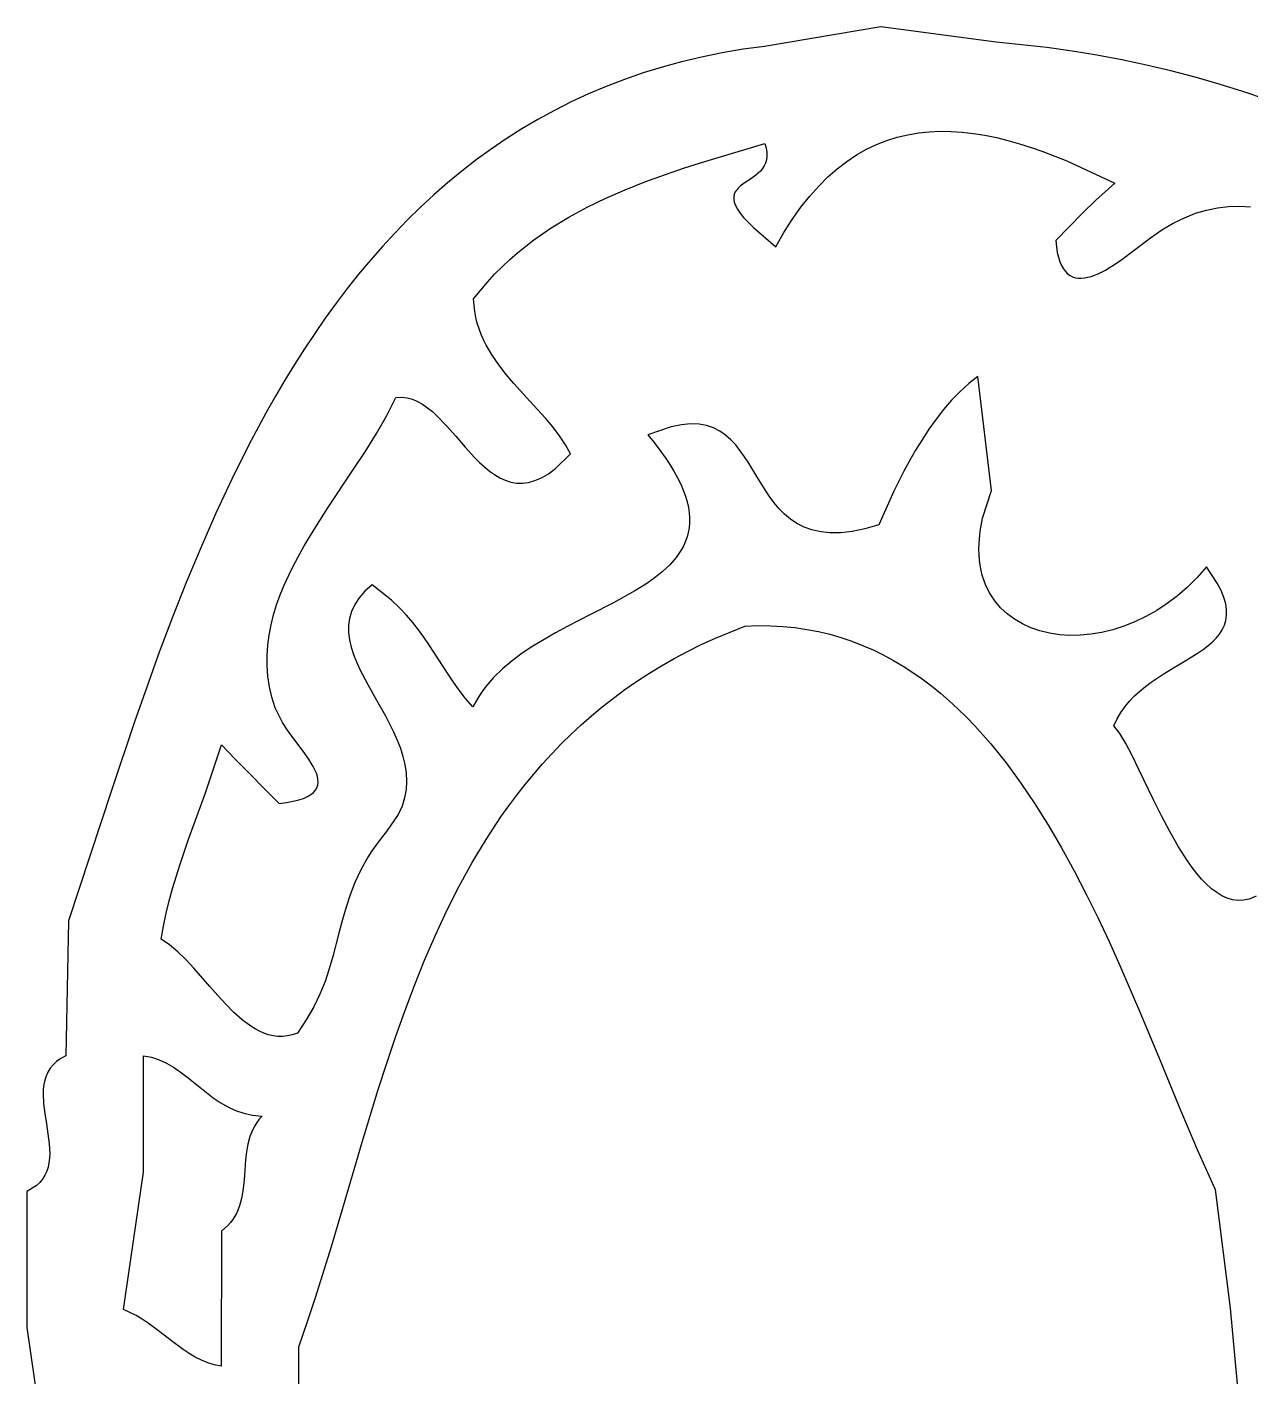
# Model space of a CAD drawing. Extents: x -38.8 to 24, y -17.1 to 3.4.
# Drawn here: x -36.466 to -35.836, y -3.074 to -2.379 of the extents above; entities that cross this region are included whole.
import ezdxf

# ---------------------------------------------------------------- set-up
doc = ezdxf.new("R2010")
doc.units = 0

msp = doc.modelspace()

# ---------------------------------------------------------------- linework, layer by layer
at = {"color": 7, "linetype": 'CONTINUOUS'}
for p, q in [((-36.026435, -2.378553), (-36.086435, -2.388553)), ((-35.96708, -2.386426), (-36.026435, -2.378553)), ((-36.097487, -2.390062), (-36.108284, -2.39189)), ((-36.086435, -2.388553), (-36.097487, -2.390062)), ((-35.940924, -2.389183), (-35.96708, -2.386426)), ((-35.92797, -2.391006), (-35.940924, -2.389183)), ((-36.129133, -2.396474), (-36.139191, -2.399216)), ((-36.118831, -2.394029), (-36.129133, -2.396474)), ((-36.108284, -2.39189), (-36.118831, -2.394029)), ((-35.915103, -2.393123), (-35.92797, -2.391006)), ((-35.902325, -2.39553), (-35.915103, -2.393123)), ((-35.88964, -2.398225), (-35.902325, -2.39553)), ((-36.149012, -2.40225), (-36.158598, -2.405567)), ((-36.139191, -2.399216), (-36.149012, -2.40225)), ((-35.877051, -2.401204), (-35.88964, -2.398225)), ((-35.864561, -2.404464), (-35.877051, -2.401204)), ((-35.852173, -2.408004), (-35.864561, -2.404464)), ((-36.167954, -2.409162), (-36.177083, -2.413026)), ((-36.158598, -2.405567), (-36.167954, -2.409162)), ((-35.83989, -2.411819), (-35.852173, -2.408004)), ((-36.185989, -2.417154), (-36.194677, -2.421539)), ((-36.177083, -2.413026), (-36.185989, -2.417154)), ((-35.827715, -2.415908), (-35.83989, -2.411819)), ((-36.194677, -2.421539), (-36.20315, -2.426173)), ((-36.211412, -2.431049), (-36.219467, -2.436161)), ((-36.20315, -2.426173), (-36.211412, -2.431049)), ((-36.001569, -2.432518), (-35.995944, -2.432261)), ((-35.995944, -2.432261), (-35.990258, -2.432326)), ((-35.990258, -2.432326), (-35.984513, -2.432698)), ((-36.219467, -2.436161), (-36.22732, -2.441502)), ((-36.117244, -2.447829), (-36.086276, -2.438499)), ((-36.086276, -2.438499), (-36.085577, -2.440947)), ((-36.033852, -2.441583), (-36.028663, -2.439106)), ((-36.028663, -2.439106), (-36.023392, -2.437034)), ((-36.023392, -2.437034), (-36.018044, -2.435353)), ((-36.018044, -2.435353), (-36.012623, -2.434049)), ((-36.012623, -2.434049), (-36.00713, -2.433109)), ((-36.00713, -2.433109), (-36.001569, -2.432518)), ((-35.984513, -2.432698), (-35.978713, -2.433364)), ((-35.978713, -2.433364), (-35.972861, -2.434308)), ((-35.972861, -2.434308), (-35.96696, -2.435517)), ((-35.96696, -2.435517), (-35.961014, -2.436977)), ((-35.961014, -2.436977), (-35.955025, -2.438673)), ((-35.955025, -2.438673), (-35.948998, -2.440593)), ((-36.22732, -2.441502), (-36.234973, -2.447064)), ((-36.085577, -2.440947), (-36.085219, -2.443171)), ((-36.085169, -2.445188), (-36.0854, -2.447014)), ((-36.085219, -2.443171), (-36.085169, -2.445188)), ((-36.043978, -2.44781), (-36.038959, -2.44448)), ((-36.038959, -2.44448), (-36.033852, -2.441583)), ((-35.948998, -2.440593), (-35.942934, -2.442722)), ((-35.942934, -2.442722), (-35.936837, -2.445045)), ((-35.936837, -2.445045), (-35.93071, -2.447549)), ((-36.24243, -2.452841), (-36.249697, -2.458826)), ((-36.234973, -2.447064), (-36.24243, -2.452841)), ((-36.137899, -2.454642), (-36.127597, -2.451144)), ((-36.127597, -2.451144), (-36.117244, -2.447829)), ((-36.088497, -2.452772), (-36.090922, -2.454964)), ((-36.087457, -2.45153), (-36.088497, -2.452772)), ((-36.086574, -2.450168), (-36.087457, -2.45153)), ((-36.085878, -2.448669), (-36.086574, -2.450168)), ((-36.0854, -2.447014), (-36.085878, -2.448669)), ((-36.053744, -2.455827), (-36.048907, -2.451588)), ((-36.048907, -2.451588), (-36.043978, -2.44781)), ((-35.93071, -2.447549), (-35.905971, -2.459093)), ((-36.249697, -2.458826), (-36.256776, -2.465012)), ((-36.158187, -2.46237), (-36.148109, -2.458368)), ((-36.148109, -2.458368), (-36.137899, -2.454642)), ((-36.0963, -2.458671), (-36.098763, -2.460464)), ((-36.093605, -2.456884), (-36.0963, -2.458671)), ((-36.090922, -2.454964), (-36.093605, -2.456884)), ((-36.058484, -2.460541), (-36.053744, -2.455827)), ((-35.905971, -2.459093), (-35.915684, -2.467758)), ((-36.256776, -2.465012), (-36.263672, -2.471391)), ((-36.177786, -2.471395), (-36.168093, -2.466697)), ((-36.168093, -2.466697), (-36.158187, -2.46237)), ((-36.102288, -2.465888), (-36.102297, -2.467273)), ((-36.102006, -2.464626), (-36.102288, -2.465888)), ((-36.101482, -2.46347), (-36.102006, -2.464626)), ((-36.100746, -2.462403), (-36.101482, -2.46347)), ((-36.09983, -2.461407), (-36.100746, -2.462403)), ((-36.098763, -2.460464), (-36.09983, -2.461407)), ((-36.067662, -2.471452), (-36.063124, -2.465745)), ((-36.063124, -2.465745), (-36.058484, -2.460541)), ((-36.263672, -2.471391), (-36.270389, -2.477958)), ((-36.187226, -2.476511), (-36.177786, -2.471395)), ((-36.102297, -2.467273), (-36.102002, -2.468799)), ((-36.102002, -2.468799), (-36.101373, -2.470483)), ((-36.101373, -2.470483), (-36.100379, -2.472343)), ((-36.100379, -2.472343), (-36.098989, -2.474395)), ((-36.072094, -2.477677), (-36.067662, -2.471452)), ((-35.915684, -2.467758), (-35.92254, -2.474451)), ((-35.864346, -2.474548), (-35.858632, -2.472861)), ((-35.858632, -2.472861), (-35.852946, -2.471709)), ((-35.852946, -2.471709), (-35.847286, -2.471066)), ((-35.847286, -2.471066), (-35.841654, -2.470904)), ((-35.841654, -2.470904), (-35.836051, -2.471193)), ((-36.270389, -2.477958), (-36.27693, -2.484705)), ((-36.196373, -2.482093), (-36.187226, -2.476511)), ((-36.098989, -2.474395), (-36.097174, -2.476658)), ((-36.097174, -2.476658), (-36.094901, -2.479148)), ((-36.094901, -2.479148), (-36.09214, -2.481884)), ((-36.076416, -2.484434), (-36.072094, -2.477677)), ((-35.92254, -2.474451), (-35.936388, -2.488549)), ((-35.88164, -2.483106), (-35.87585, -2.479643)), ((-35.87585, -2.479643), (-35.870085, -2.476799)), ((-35.870085, -2.476799), (-35.864346, -2.474548)), ((-36.27693, -2.484705), (-36.283299, -2.491626)), ((-36.205188, -2.488188), (-36.200825, -2.485074)), ((-36.200825, -2.485074), (-36.196373, -2.482093)), ((-36.09214, -2.481884), (-36.080627, -2.491736)), ((-36.080627, -2.491736), (-36.076416, -2.484434)), ((-35.902966, -2.498833), (-35.887455, -2.487216)), ((-35.887455, -2.487216), (-35.88164, -2.483106)), ((-36.283299, -2.491626), (-36.289501, -2.498712)), ((-36.217696, -2.498398), (-36.213628, -2.494844)), ((-36.213628, -2.494844), (-36.209457, -2.491443)), ((-36.209457, -2.491443), (-36.205188, -2.488188)), ((-35.936388, -2.488549), (-35.936037, -2.491769)), ((-35.936037, -2.491769), (-35.935555, -2.494657)), ((-35.935555, -2.494657), (-35.934949, -2.497226)), ((-36.289501, -2.498712), (-36.295539, -2.505958)), ((-36.221655, -2.502109), (-36.217696, -2.498398)), ((-35.934949, -2.497226), (-35.934223, -2.499488)), ((-35.934223, -2.499488), (-35.933382, -2.501454)), ((-35.933382, -2.501454), (-35.932433, -2.503137)), ((-35.910776, -2.503759), (-35.906903, -2.50145)), ((-35.906903, -2.50145), (-35.902966, -2.498833)), ((-36.295539, -2.505958), (-36.301417, -2.513357)), ((-36.229228, -2.510028), (-36.225501, -2.505983)), ((-36.225501, -2.505983), (-36.221655, -2.502109)), ((-35.932433, -2.503137), (-35.93138, -2.504549)), ((-35.93138, -2.504549), (-35.930229, -2.505703)), ((-35.930229, -2.505703), (-35.928986, -2.506609)), ((-35.928986, -2.506609), (-35.927656, -2.507281)), ((-35.927656, -2.507281), (-35.926245, -2.50773)), ((-35.926245, -2.50773), (-35.924758, -2.507969)), ((-35.924758, -2.507969), (-35.9232, -2.50801)), ((-35.9232, -2.50801), (-35.921576, -2.507864)), ((-35.921576, -2.507864), (-35.918157, -2.507063)), ((-35.918157, -2.507063), (-35.914542, -2.505662)), ((-35.914542, -2.505662), (-35.910776, -2.503759)), ((-36.301417, -2.513357), (-36.307139, -2.5209)), ((-36.236306, -2.51865), (-36.232831, -2.514248)), ((-36.232831, -2.514248), (-36.229228, -2.510028)), ((-36.307139, -2.5209), (-36.312709, -2.528583)), ((-36.235725, -2.525091), (-36.236306, -2.51865)), ((-36.312709, -2.528583), (-36.318131, -2.536397)), ((-36.235148, -2.528177), (-36.235725, -2.525091)), ((-36.234396, -2.531178), (-36.235148, -2.528177)), ((-36.318131, -2.536397), (-36.323409, -2.544336)), ((-36.233478, -2.5341), (-36.234396, -2.531178)), ((-36.232407, -2.536946), (-36.233478, -2.5341)), ((-36.231192, -2.539721), (-36.232407, -2.536946)), ((-36.229845, -2.54243), (-36.231192, -2.539721)), ((-36.226799, -2.547662), (-36.229845, -2.54243)), ((-36.323409, -2.544336), (-36.328547, -2.552392)), ((-36.223355, -2.552679), (-36.226799, -2.547662)), ((-36.328547, -2.552392), (-36.333548, -2.56056)), ((-36.219602, -2.557513), (-36.223355, -2.552679)), ((-36.215626, -2.5622), (-36.219602, -2.557513)), ((-36.333548, -2.56056), (-36.338417, -2.568831)), ((-36.207356, -2.571268), (-36.215626, -2.5622)), ((-35.981159, -2.562202), (-35.985681, -2.566293)), ((-35.976435, -2.558553), (-35.981159, -2.562202)), ((-35.969453, -2.617348), (-35.976435, -2.558553)), ((-36.338417, -2.568831), (-36.343158, -2.5772)), ((-36.280987, -2.578645), (-36.276337, -2.569355)), ((-36.276337, -2.569355), (-36.273431, -2.569234)), ((-36.273431, -2.569234), (-36.270613, -2.569569)), ((-36.270613, -2.569569), (-36.267873, -2.570321)), ((-36.267873, -2.570321), (-36.265205, -2.571452)), ((-36.265205, -2.571452), (-36.262599, -2.572922)), ((-36.199247, -2.580156), (-36.207356, -2.571268)), ((-35.990001, -2.570763), (-35.994119, -2.575549)), ((-35.985681, -2.566293), (-35.990001, -2.570763)), ((-36.343158, -2.5772), (-36.352269, -2.5942)), ((-36.262599, -2.572922), (-36.260048, -2.574692)), ((-36.260048, -2.574692), (-36.257543, -2.576724)), ((-36.257543, -2.576724), (-36.255077, -2.578978)), ((-35.994119, -2.575549), (-35.998034, -2.58059)), ((-36.286343, -2.588006), (-36.280987, -2.578645)), ((-36.255077, -2.578978), (-36.250227, -2.583997)), ((-36.250227, -2.583997), (-36.245434, -2.589439)), ((-36.19547, -2.584618), (-36.199247, -2.580156)), ((-36.191996, -2.589139), (-36.19547, -2.584618)), ((-36.134482, -2.584474), (-36.146538, -2.588639)), ((-36.129245, -2.583436), (-36.134482, -2.584474)), ((-36.124483, -2.58303), (-36.129245, -2.583436)), ((-36.120158, -2.583209), (-36.124483, -2.58303)), ((-36.116232, -2.583926), (-36.120158, -2.583209)), ((-36.112665, -2.585132), (-36.116232, -2.583926)), ((-36.10942, -2.58678), (-36.112665, -2.585132)), ((-35.998034, -2.58059), (-36.001746, -2.585824)), ((-36.292232, -2.597442), (-36.286343, -2.588006)), ((-36.245434, -2.589439), (-36.240632, -2.59499)), ((-36.188912, -2.593751), (-36.191996, -2.589139)), ((-36.146538, -2.588639), (-36.143265, -2.592656)), ((-36.106457, -2.588822), (-36.10942, -2.58678)), ((-36.103738, -2.591211), (-36.106457, -2.588822)), ((-36.101225, -2.593899), (-36.103738, -2.591211)), ((-36.005254, -2.591187), (-36.008557, -2.596618)), ((-36.001746, -2.585824), (-36.005254, -2.591187)), ((-36.352269, -2.5942), (-36.360914, -2.611505)), ((-36.298481, -2.606958), (-36.292232, -2.597442)), ((-36.240632, -2.59499), (-36.235757, -2.600341)), ((-36.194109, -2.605972), (-36.186306, -2.59849)), ((-36.186306, -2.59849), (-36.188912, -2.593751)), ((-36.143265, -2.592656), (-36.140288, -2.596539)), ((-36.140288, -2.596539), (-36.1376, -2.600292)), ((-36.098879, -2.596838), (-36.101225, -2.593899)), ((-36.096661, -2.599981), (-36.098879, -2.596838)), ((-36.008557, -2.596618), (-36.011657, -2.602054)), ((-36.235757, -2.600341), (-36.233271, -2.602843)), ((-36.233271, -2.602843), (-36.230742, -2.605178)), ((-36.230742, -2.605178), (-36.228163, -2.607307)), ((-36.197784, -2.608683), (-36.194109, -2.605972)), ((-36.1376, -2.600292), (-36.135194, -2.603919)), ((-36.135194, -2.603919), (-36.133062, -2.607424)), ((-36.094533, -2.60328), (-36.096661, -2.599981)), ((-36.090391, -2.610156), (-36.094533, -2.60328)), ((-36.011657, -2.602054), (-36.01455, -2.607433)), ((-36.360914, -2.611505), (-36.369124, -2.62906)), ((-36.311367, -2.626253), (-36.298481, -2.606958)), ((-36.228163, -2.607307), (-36.225524, -2.609191)), ((-36.225524, -2.609191), (-36.222819, -2.61079)), ((-36.222819, -2.61079), (-36.220038, -2.612067)), ((-36.220038, -2.612067), (-36.217174, -2.612981)), ((-36.217174, -2.612981), (-36.214218, -2.613495)), ((-36.211163, -2.613568), (-36.208, -2.613163)), ((-36.208, -2.613163), (-36.204721, -2.612239)), ((-36.204721, -2.612239), (-36.201319, -2.610759)), ((-36.201319, -2.610759), (-36.197784, -2.608683)), ((-36.133062, -2.607424), (-36.131198, -2.61081)), ((-36.131198, -2.61081), (-36.129594, -2.61408)), ((-36.086145, -2.617084), (-36.090391, -2.610156)), ((-36.01455, -2.607433), (-36.019721, -2.61777)), ((-36.214218, -2.613495), (-36.211163, -2.613568)), ((-36.129594, -2.61408), (-36.128243, -2.617239)), ((-36.128243, -2.617239), (-36.127139, -2.62029)), ((-36.083886, -2.620448), (-36.086145, -2.617084)), ((-36.019721, -2.61777), (-36.027582, -2.635017)), ((-35.974017, -2.631652), (-35.969453, -2.617348)), ((-36.317658, -2.636042), (-36.311367, -2.626253)), ((-36.127139, -2.62029), (-36.126273, -2.623237)), ((-36.126273, -2.623237), (-36.125639, -2.626083)), ((-36.125639, -2.626083), (-36.12523, -2.628832)), ((-36.081486, -2.623682), (-36.083886, -2.620448)), ((-36.078906, -2.626739), (-36.081486, -2.623682)), ((-36.076106, -2.629571), (-36.078906, -2.626739)), ((-36.369124, -2.62906), (-36.37693, -2.646808)), ((-36.12523, -2.628832), (-36.125039, -2.631488)), ((-36.125039, -2.631488), (-36.125058, -2.634054)), ((-36.073049, -2.63213), (-36.076106, -2.629571)), ((-36.069696, -2.634368), (-36.073049, -2.63213)), ((-35.975273, -2.638264), (-35.974017, -2.631652)), ((-36.323618, -2.645933), (-36.317658, -2.636042)), ((-36.125698, -2.638932), (-36.126306, -2.641251)), ((-36.12528, -2.636534), (-36.125698, -2.638932)), ((-36.125058, -2.634054), (-36.12528, -2.636534)), ((-36.066008, -2.636238), (-36.069696, -2.634368)), ((-36.061947, -2.637692), (-36.066008, -2.636238)), ((-36.057474, -2.638683), (-36.061947, -2.637692)), ((-36.052551, -2.639163), (-36.057474, -2.638683)), ((-36.047139, -2.639084), (-36.052551, -2.639163)), ((-36.041199, -2.638398), (-36.047139, -2.639084)), ((-36.034693, -2.637059), (-36.041199, -2.638398)), ((-36.027582, -2.635017), (-36.034693, -2.637059)), ((-35.975886, -2.64451), (-35.975273, -2.638264)), ((-36.37693, -2.646808), (-36.384363, -2.664695)), ((-36.329074, -2.655929), (-36.323618, -2.645933)), ((-36.129191, -2.647773), (-36.130483, -2.649814)), ((-36.128059, -2.645668), (-36.129191, -2.647773)), ((-36.127095, -2.643495), (-36.128059, -2.645668)), ((-36.126306, -2.641251), (-36.127095, -2.643495)), ((-35.975962, -2.647495), (-35.975886, -2.64451)), ((-35.975888, -2.650388), (-35.975962, -2.647495)), ((-36.131928, -2.651794), (-36.135251, -2.655589)), ((-36.130483, -2.649814), (-36.131928, -2.651794)), ((-35.97567, -2.653188), (-35.975888, -2.650388)), ((-35.97531, -2.655894), (-35.97567, -2.653188)), ((-36.333852, -2.666038), (-36.331558, -2.660969)), ((-36.331558, -2.660969), (-36.329074, -2.655929)), ((-36.139102, -2.659185), (-36.143424, -2.662613)), ((-36.135251, -2.655589), (-36.139102, -2.659185)), ((-35.974813, -2.658506), (-35.97531, -2.655894)), ((-35.974182, -2.661024), (-35.974813, -2.658506)), ((-35.973422, -2.663447), (-35.974182, -2.661024)), ((-35.858726, -2.656692), (-35.863449, -2.662118)), ((-35.85312, -2.665108), (-35.858726, -2.656692)), ((-36.384363, -2.664695), (-36.391456, -2.682666)), ((-36.335934, -2.671135), (-36.333852, -2.666038)), ((-36.288601, -2.665897), (-36.292307, -2.669262)), ((-36.278695, -2.673891), (-36.288601, -2.665897)), ((-36.148159, -2.665901), (-36.153252, -2.66908)), ((-36.143424, -2.662613), (-36.148159, -2.665901)), ((-35.972537, -2.665774), (-35.973422, -2.663447)), ((-35.970404, -2.670142), (-35.972537, -2.665774)), ((-35.868402, -2.667079), (-35.873553, -2.671578)), ((-35.863449, -2.662118), (-35.868402, -2.667079)), ((-35.851161, -2.668891), (-35.85312, -2.665108)), ((-36.337781, -2.676262), (-36.335934, -2.671135)), ((-36.295274, -2.672681), (-36.29755, -2.676152)), ((-36.292307, -2.669262), (-36.295274, -2.672681)), ((-36.274564, -2.677771), (-36.278695, -2.673891)), ((-36.164279, -2.675223), (-36.176049, -2.681276)), ((-36.158644, -2.672177), (-36.164279, -2.675223)), ((-36.153252, -2.66908), (-36.158644, -2.672177)), ((-35.967816, -2.674123), (-35.970404, -2.670142)), ((-35.964804, -2.677714), (-35.967816, -2.674123)), ((-35.878873, -2.67562), (-35.88433, -2.679207)), ((-35.873553, -2.671578), (-35.878873, -2.67562)), ((-35.849728, -2.672416), (-35.851161, -2.668891)), ((-35.84879, -2.6757), (-35.849728, -2.672416)), ((-35.848321, -2.678761), (-35.84879, -2.6757)), ((-36.391456, -2.682666), (-36.398238, -2.700664)), ((-36.340687, -2.686609), (-36.339372, -2.68142)), ((-36.339372, -2.68142), (-36.337781, -2.676262)), ((-36.299183, -2.679673), (-36.300222, -2.683244)), ((-36.29755, -2.676152), (-36.299183, -2.679673)), ((-36.270888, -2.681596), (-36.274564, -2.677771)), ((-36.267597, -2.685379), (-36.270888, -2.681596)), ((-36.176049, -2.681276), (-36.188106, -2.687473)), ((-35.961398, -2.680912), (-35.964804, -2.677714)), ((-35.957631, -2.683712), (-35.961398, -2.680912)), ((-35.889893, -2.682343), (-35.895529, -2.685032)), ((-35.88433, -2.679207), (-35.889893, -2.682343)), ((-35.84867, -2.684284), (-35.84829, -2.681616)), ((-35.84829, -2.681616), (-35.848321, -2.678761)), ((-36.341702, -2.69183), (-36.340687, -2.686609)), ((-36.300222, -2.683244), (-36.300716, -2.686862)), ((-36.300716, -2.686862), (-36.300713, -2.690527)), ((-36.26462, -2.689138), (-36.267597, -2.685379)), ((-36.261888, -2.692887), (-36.26462, -2.689138)), ((-36.188106, -2.687473), (-36.194099, -2.690698)), ((-36.111706, -2.693405), (-36.09651, -2.687182)), ((-36.09651, -2.687182), (-36.089867, -2.686961)), ((-36.089867, -2.686961), (-36.083359, -2.687028)), ((-36.083359, -2.687028), (-36.076982, -2.687376)), ((-36.076982, -2.687376), (-36.070736, -2.687998)), ((-36.070736, -2.687998), (-36.064617, -2.688888)), ((-36.064617, -2.688888), (-36.058624, -2.690039)), ((-35.953532, -2.686112), (-35.957631, -2.683712)), ((-35.949134, -2.688107), (-35.953532, -2.686112)), ((-35.944468, -2.689694), (-35.949134, -2.688107)), ((-35.906902, -2.689082), (-35.912575, -2.69045)), ((-35.90121, -2.687277), (-35.906902, -2.689082)), ((-35.895529, -2.685032), (-35.90121, -2.687277)), ((-35.851984, -2.691343), (-35.850545, -2.68913)), ((-35.850545, -2.68913), (-35.849431, -2.686783)), ((-35.849431, -2.686783), (-35.84867, -2.684284)), ((-36.342397, -2.697083), (-36.341702, -2.69183)), ((-36.300713, -2.690527), (-36.300262, -2.694237)), ((-36.300262, -2.694237), (-36.29941, -2.697991)), ((-36.259329, -2.696643), (-36.261888, -2.692887)), ((-36.199993, -2.694047), (-36.20573, -2.697549)), ((-36.194099, -2.690698), (-36.199993, -2.694047)), ((-36.118981, -2.696753), (-36.111706, -2.693405)), ((-36.058624, -2.690039), (-36.052755, -2.691444)), ((-36.052755, -2.691444), (-36.047007, -2.693098)), ((-36.047007, -2.693098), (-36.041379, -2.694993)), ((-36.041379, -2.694993), (-36.035868, -2.697123)), ((-35.939564, -2.69087), (-35.944468, -2.689694)), ((-35.934453, -2.69163), (-35.939564, -2.69087)), ((-35.929168, -2.691972), (-35.934453, -2.69163)), ((-35.923739, -2.691892), (-35.929168, -2.691972)), ((-35.918198, -2.691386), (-35.923739, -2.691892)), ((-35.912575, -2.69045), (-35.918198, -2.691386)), ((-35.857959, -2.69736), (-35.85572, -2.69544)), ((-35.85572, -2.69544), (-35.853718, -2.693441)), ((-35.853718, -2.693441), (-35.851984, -2.691343)), ((-36.398238, -2.700664), (-36.404743, -2.718634)), ((-36.34275, -2.702369), (-36.342397, -2.697083)), ((-36.342739, -2.707689), (-36.34275, -2.702369)), ((-36.29941, -2.697991), (-36.298208, -2.701786)), ((-36.298208, -2.701786), (-36.296702, -2.705623)), ((-36.249435, -2.712042), (-36.259329, -2.696643)), ((-36.211253, -2.701233), (-36.216506, -2.705129)), ((-36.20573, -2.697549), (-36.211253, -2.701233)), ((-36.132907, -2.703908), (-36.126047, -2.700256)), ((-36.126047, -2.700256), (-36.118981, -2.696753)), ((-36.035868, -2.697123), (-36.030472, -2.69948)), ((-36.030472, -2.69948), (-36.025189, -2.70206)), ((-36.025189, -2.70206), (-36.020018, -2.704854)), ((-35.868727, -2.704594), (-35.863039, -2.701029)), ((-35.863039, -2.701029), (-35.860408, -2.699217)), ((-35.860408, -2.699217), (-35.857959, -2.69736)), ((-36.342342, -2.713043), (-36.342739, -2.707689)), ((-36.296702, -2.705623), (-36.294943, -2.709498)), ((-36.294943, -2.709498), (-36.290856, -2.717362)), ((-36.221431, -2.709265), (-36.225972, -2.713671)), ((-36.216506, -2.705129), (-36.221431, -2.709265)), ((-36.146029, -2.711648), (-36.139566, -2.707707)), ((-36.139566, -2.707707), (-36.132907, -2.703908)), ((-36.020018, -2.704854), (-36.014955, -2.707857)), ((-36.014955, -2.707857), (-36.009999, -2.711061)), ((-35.881015, -2.711976), (-35.874796, -2.708195)), ((-35.874796, -2.708195), (-35.868727, -2.704594)), ((-36.341539, -2.718432), (-36.342342, -2.713043)), ((-36.290856, -2.717362), (-36.286335, -2.725365)), ((-36.246695, -2.716065), (-36.249435, -2.712042)), ((-36.243708, -2.720188), (-36.246695, -2.716065)), ((-36.225972, -2.713671), (-36.230071, -2.718375)), ((-36.158381, -2.719947), (-36.152299, -2.71573)), ((-36.152299, -2.71573), (-36.146029, -2.711648)), ((-36.009999, -2.711061), (-36.005148, -2.71446)), ((-36.005148, -2.71446), (-36.0004, -2.718048)), ((-35.890124, -2.718299), (-35.887155, -2.716081)), ((-35.887155, -2.716081), (-35.881015, -2.711976)), ((-36.404743, -2.718634), (-36.411, -2.736522)), ((-36.340307, -2.723857), (-36.341539, -2.718432)), ((-36.338626, -2.729318), (-36.340307, -2.723857)), ((-36.240405, -2.724428), (-36.243708, -2.720188)), ((-36.233671, -2.723408), (-36.236715, -2.728799)), ((-36.231936, -2.720849), (-36.233671, -2.723408)), ((-36.230071, -2.718375), (-36.231936, -2.720849)), ((-36.169996, -2.728775), (-36.164278, -2.724297)), ((-36.164278, -2.724297), (-36.158381, -2.719947)), ((-36.0004, -2.718048), (-35.995752, -2.721818)), ((-35.995752, -2.721818), (-35.991202, -2.725763)), ((-35.898281, -2.725831), (-35.895716, -2.723156)), ((-35.895716, -2.723156), (-35.892987, -2.720651)), ((-35.892987, -2.720651), (-35.890124, -2.718299)), ((-36.334807, -2.736885), (-36.338626, -2.729318)), ((-36.286335, -2.725365), (-36.281768, -2.733497)), ((-36.236715, -2.728799), (-36.240405, -2.724428)), ((-36.175537, -2.73338), (-36.169996, -2.728775)), ((-35.991202, -2.725763), (-35.986749, -2.729877)), ((-35.986749, -2.729877), (-35.98239, -2.734152)), ((-35.902809, -2.731764), (-35.900655, -2.728695)), ((-35.900655, -2.728695), (-35.898281, -2.725831)), ((-36.411, -2.736522), (-36.422901, -2.771826)), ((-36.332209, -2.740765), (-36.334807, -2.736885)), ((-36.281768, -2.733497), (-36.277543, -2.741747)), ((-36.186111, -2.74295), (-36.180908, -2.738106)), ((-36.180908, -2.738106), (-36.175537, -2.73338)), ((-35.98239, -2.734152), (-35.978123, -2.738584)), ((-35.906341, -2.738591), (-35.904714, -2.735057)), ((-35.904714, -2.735057), (-35.902809, -2.731764)), ((-36.32937, -2.744659), (-36.332209, -2.740765)), ((-36.323631, -2.752336), (-36.32937, -2.744659)), ((-36.277543, -2.741747), (-36.275681, -2.745912)), ((-36.191151, -2.74791), (-36.186111, -2.74295)), ((-35.978123, -2.738584), (-35.973946, -2.743164)), ((-35.973946, -2.743164), (-35.969857, -2.747886)), ((-35.903405, -2.742493), (-35.906341, -2.738591)), ((-35.900281, -2.747682), (-35.903405, -2.742493)), ((-36.374391, -2.773163), (-36.366185, -2.748325)), ((-36.366185, -2.748325), (-36.359108, -2.755813)), ((-36.275681, -2.745912), (-36.27405, -2.750102)), ((-36.27405, -2.750102), (-36.272699, -2.754316)), ((-36.196033, -2.752981), (-36.191151, -2.74791)), ((-35.969857, -2.747886), (-35.961934, -2.757731)), ((-35.896968, -2.75393), (-35.900281, -2.747682)), ((-36.359108, -2.755813), (-36.336434, -2.778563)), ((-36.32106, -2.756042), (-36.323631, -2.752336)), ((-36.318905, -2.759609), (-36.32106, -2.756042)), ((-36.272699, -2.754316), (-36.271677, -2.758552)), ((-36.271677, -2.758552), (-36.271031, -2.762809)), ((-36.205336, -2.763443), (-36.200759, -2.75816)), ((-36.200759, -2.75816), (-36.196033, -2.752981)), ((-35.961934, -2.757731), (-35.954338, -2.768065)), ((-35.893467, -2.761009), (-35.896968, -2.75393)), ((-36.317333, -2.762999), (-36.318905, -2.759609)), ((-36.316817, -2.764616), (-36.317333, -2.762999)), ((-36.316507, -2.766174), (-36.316817, -2.764616)), ((-36.271031, -2.762809), (-36.270811, -2.767085)), ((-36.209766, -2.768827), (-36.205336, -2.763443)), ((-35.885898, -2.776751), (-35.893467, -2.761009)), ((-36.422901, -2.771826), (-36.44512, -2.838998)), ((-36.320152, -2.774024), (-36.318787, -2.772918)), ((-36.318787, -2.772918), (-36.317753, -2.771725)), ((-36.317753, -2.771725), (-36.317028, -2.770449)), ((-36.317028, -2.770449), (-36.316592, -2.769095)), ((-36.316592, -2.769095), (-36.316426, -2.767668)), ((-36.316426, -2.767668), (-36.316507, -2.766174)), ((-36.271065, -2.771379), (-36.271841, -2.77569)), ((-36.270811, -2.767085), (-36.271065, -2.771379)), ((-36.214055, -2.774308), (-36.209766, -2.768827)), ((-35.954338, -2.768065), (-35.947051, -2.778836)), ((-36.383302, -2.797529), (-36.374391, -2.773163)), ((-36.336434, -2.778563), (-36.332654, -2.77808)), ((-36.332654, -2.77808), (-36.329329, -2.777482)), ((-36.329329, -2.777482), (-36.326436, -2.776772)), ((-36.326436, -2.776772), (-36.323956, -2.775956)), ((-36.323956, -2.775956), (-36.321869, -2.775039)), ((-36.321869, -2.775039), (-36.320152, -2.774024)), ((-36.271841, -2.77569), (-36.273189, -2.780015)), ((-36.222223, -2.785549), (-36.218206, -2.779883)), ((-36.218206, -2.779883), (-36.214055, -2.774308)), ((-35.947051, -2.778836), (-35.940058, -2.789991)), ((-35.881829, -2.784956), (-35.885898, -2.776751)), ((-36.275156, -2.784354), (-36.281144, -2.793068)), ((-36.273189, -2.780015), (-36.275156, -2.784354)), ((-36.226111, -2.791301), (-36.222223, -2.785549)), ((-35.877571, -2.793081), (-35.881829, -2.784956)), ((-36.281144, -2.793068), (-36.283888, -2.796413)), ((-36.229874, -2.797137), (-36.226111, -2.791301)), ((-35.940058, -2.789991), (-35.93334, -2.801477)), ((-35.873123, -2.800897), (-35.877571, -2.793081)), ((-36.387554, -2.809814), (-36.383302, -2.797529)), ((-36.286401, -2.799733), (-36.288696, -2.803031)), ((-36.283888, -2.796413), (-36.286401, -2.799733)), ((-36.237043, -2.809044), (-36.229874, -2.797137)), ((-36.29079, -2.806308), (-36.294429, -2.812807)), ((-36.288696, -2.803031), (-36.29079, -2.806308)), ((-35.93334, -2.801477), (-35.926881, -2.813242)), ((-35.868485, -2.808177), (-35.873123, -2.800897)), ((-36.39142, -2.822318), (-36.387554, -2.809814)), ((-36.294429, -2.812807), (-36.297435, -2.819245)), ((-36.243762, -2.821243), (-36.237043, -2.809044)), ((-35.926881, -2.813242), (-35.920665, -2.825231)), ((-35.866095, -2.811544), (-35.868485, -2.808177)), ((-35.863657, -2.814692), (-35.866095, -2.811544)), ((-35.861172, -2.817591), (-35.863657, -2.814692)), ((-36.297435, -2.819245), (-36.299927, -2.825636)), ((-36.250066, -2.833704), (-36.243762, -2.821243)), ((-35.858639, -2.820214), (-35.861172, -2.817591)), ((-35.856058, -2.822532), (-35.858639, -2.820214)), ((-36.393149, -2.828687), (-36.39142, -2.822318)), ((-36.299927, -2.825636), (-36.302023, -2.831994)), ((-35.920665, -2.825231), (-35.914674, -2.837393)), ((-35.853429, -2.824516), (-35.856058, -2.822532)), ((-35.850753, -2.826138), (-35.853429, -2.824516)), ((-35.848029, -2.827369), (-35.850753, -2.826138)), ((-35.845257, -2.828181), (-35.848029, -2.827369)), ((-35.842438, -2.828546), (-35.845257, -2.828181)), ((-35.83957, -2.828434), (-35.842438, -2.828546)), ((-35.836655, -2.827817), (-35.83957, -2.828434)), ((-35.833026, -2.826268), (-35.836655, -2.827817)), ((-36.396085, -2.841728), (-36.394712, -2.835152)), ((-36.394712, -2.835152), (-36.393149, -2.828687)), ((-36.302023, -2.831994), (-36.30384, -2.838332)), ((-36.255988, -2.8464), (-36.250066, -2.833704)), ((-36.44512, -2.838998), (-36.446435, -2.908553)), ((-36.397243, -2.848428), (-36.396085, -2.841728)), ((-36.30384, -2.838332), (-36.305497, -2.844666)), ((-35.914674, -2.837393), (-35.908892, -2.849674)), ((-36.392927, -2.851386), (-36.397243, -2.848428)), ((-36.305497, -2.844666), (-36.308799, -2.857375)), ((-36.261563, -2.859303), (-36.255988, -2.8464)), ((-36.388697, -2.854959), (-36.392927, -2.851386)), ((-36.384531, -2.859018), (-36.388697, -2.854959)), ((-35.908892, -2.849674), (-35.903302, -2.862022)), ((-36.380411, -2.863433), (-36.384531, -2.859018)), ((-36.308799, -2.857375), (-36.310681, -2.86378)), ((-36.266823, -2.872385), (-36.261563, -2.859303)), ((-35.903302, -2.862022), (-35.892631, -2.886707)), ((-36.372223, -2.87281), (-36.380411, -2.863433)), ((-36.312873, -2.870236), (-36.315495, -2.876758)), ((-36.310681, -2.86378), (-36.312873, -2.870236)), ((-36.368116, -2.877512), (-36.372223, -2.87281)), ((-36.315495, -2.876758), (-36.318662, -2.88336)), ((-36.271803, -2.885617), (-36.266823, -2.872385)), ((-36.363973, -2.88205), (-36.368116, -2.877512)), ((-36.359774, -2.886295), (-36.363973, -2.88205)), ((-36.318662, -2.88336), (-36.322495, -2.890056)), ((-36.355498, -2.890115), (-36.359774, -2.886295)), ((-36.351126, -2.893382), (-36.355498, -2.890115)), ((-36.322495, -2.890056), (-36.327109, -2.896861)), ((-36.276537, -2.898972), (-36.271803, -2.885617)), ((-35.892631, -2.886707), (-35.882525, -2.911024)), ((-36.348897, -2.894767), (-36.351126, -2.893382)), ((-36.346637, -2.895965), (-36.348897, -2.894767)), ((-36.344343, -2.89696), (-36.346637, -2.895965)), ((-36.342011, -2.897734), (-36.344343, -2.89696)), ((-36.33964, -2.898273), (-36.342011, -2.897734)), ((-36.329714, -2.897745), (-36.332267, -2.898312)), ((-36.327109, -2.896861), (-36.329714, -2.897745)), ((-36.337228, -2.89856), (-36.33964, -2.898273)), ((-36.334771, -2.898578), (-36.337228, -2.89856)), ((-36.332267, -2.898312), (-36.334771, -2.898578)), ((-36.281059, -2.912421), (-36.276537, -2.898972)), ((-36.451149, -2.911493), (-36.452974, -2.913184)), ((-36.448977, -2.909946), (-36.451149, -2.911493)), ((-36.446435, -2.908553), (-36.448977, -2.909946)), ((-36.406435, -2.908553), (-36.404303, -2.908873)), ((-36.406435, -2.968553), (-36.406435, -2.908553)), ((-36.406435, -2.908553), (-36.406435, -2.908553)), ((-36.404303, -2.908873), (-36.402237, -2.90933)), ((-36.402237, -2.90933), (-36.398283, -2.910619)), ((-36.398283, -2.910619), (-36.394531, -2.912341)), ((-35.882525, -2.911024), (-35.872851, -2.934551)), ((-36.455683, -2.916954), (-36.456618, -2.919013)), ((-36.454477, -2.915007), (-36.455683, -2.916954)), ((-36.452974, -2.913184), (-36.454477, -2.915007)), ((-36.394531, -2.912341), (-36.390939, -2.914423)), ((-36.390939, -2.914423), (-36.387466, -2.916787)), ((-36.387466, -2.916787), (-36.384071, -2.919356)), ((-36.285402, -2.925936), (-36.281059, -2.912421)), ((-36.458035, -2.925766), (-36.458128, -2.928173)), ((-36.457769, -2.923429), (-36.458035, -2.925766)), ((-36.457305, -2.921175), (-36.457769, -2.923429)), ((-36.456618, -2.919013), (-36.457305, -2.921175)), ((-36.384071, -2.919356), (-36.37735, -2.924809)), ((-36.37735, -2.924809), (-36.37394, -2.92754)), ((-36.293686, -2.953053), (-36.285402, -2.925936)), ((-36.458128, -2.928173), (-36.457894, -2.933163)), ((-36.37394, -2.92754), (-36.370443, -2.930172)), ((-36.370443, -2.930172), (-36.366816, -2.932629)), ((-36.366816, -2.932629), (-36.363019, -2.934835)), ((-36.457894, -2.933163), (-36.457263, -2.938317)), ((-36.457263, -2.938317), (-36.456435, -2.943553)), ((-36.363019, -2.934835), (-36.359011, -2.936714)), ((-36.359011, -2.936714), (-36.354748, -2.938188)), ((-36.354748, -2.938188), (-36.350192, -2.939184)), ((-36.350192, -2.939184), (-36.345299, -2.939623)), ((-36.345299, -2.939623), (-36.346725, -2.941261)), ((-35.872851, -2.934551), (-35.863473, -2.956863)), ((-36.456435, -2.943553), (-36.455607, -2.948789)), ((-36.35003, -2.946495), (-36.351543, -2.950208)), ((-36.349078, -2.944701), (-36.35003, -2.946495)), ((-36.347981, -2.942955), (-36.349078, -2.944701)), ((-36.346725, -2.941261), (-36.347981, -2.942955)), ((-36.455607, -2.948789), (-36.454976, -2.953943)), ((-36.351543, -2.950208), (-36.352616, -2.954062)), ((-36.301661, -2.980098), (-36.293686, -2.953053)), ((-36.454976, -2.953943), (-36.454742, -2.958933)), ((-36.454742, -2.958933), (-36.454835, -2.96134)), ((-36.353346, -2.958021), (-36.353827, -2.962053)), ((-36.352616, -2.954062), (-36.353346, -2.958021)), ((-35.863473, -2.956863), (-35.854259, -2.97754)), ((-36.455565, -2.965931), (-36.456252, -2.968093)), ((-36.455101, -2.963677), (-36.455565, -2.965931)), ((-36.454835, -2.96134), (-36.455101, -2.963677)), ((-36.353827, -2.962053), (-36.354432, -2.970198)), ((-36.459896, -2.973922), (-36.461721, -2.975613)), ((-36.458393, -2.972099), (-36.459896, -2.973922)), ((-36.457187, -2.970152), (-36.458393, -2.972099)), ((-36.456252, -2.968093), (-36.457187, -2.970152)), ((-36.416685, -3.039212), (-36.406435, -2.968553)), ((-36.354747, -2.974244), (-36.355199, -2.978227)), ((-36.354432, -2.970198), (-36.354747, -2.974244)), ((-36.461721, -2.975613), (-36.466435, -2.978553)), ((-36.466435, -2.978553), (-36.466435, -3.048553)), ((-36.355199, -2.978227), (-36.355885, -2.982113)), ((-36.309597, -3.006846), (-36.301661, -2.980098)), ((-35.854259, -2.97754), (-35.846435, -3.038553)), ((-36.356899, -2.985868), (-36.358339, -2.989458)), ((-36.355885, -2.982113), (-36.356899, -2.985868)), ((-36.361507, -2.994462), (-36.362879, -2.996011)), ((-36.3603, -2.992851), (-36.361507, -2.994462)), ((-36.359248, -2.991181), (-36.3603, -2.992851)), ((-36.358339, -2.989458), (-36.359248, -2.991181)), ((-36.366172, -2.998905), (-36.366435, -3.068553)), ((-36.362879, -2.996011), (-36.366172, -2.998905)), ((-36.317765, -3.033073), (-36.309597, -3.006846)), ((-36.32202, -3.04592), (-36.317765, -3.033073)), ((-36.410183, -3.042306), (-36.416685, -3.039212)), ((-36.407046, -3.044205), (-36.410183, -3.042306)), ((-35.846435, -3.038553), (-35.836435, -3.148553)), ((-36.466435, -3.048553), (-36.456435, -3.118553)), ((-36.403967, -3.046278), (-36.407046, -3.044205)), ((-36.397927, -3.050772), (-36.403967, -3.046278)), ((-36.391949, -3.055431), (-36.397927, -3.050772)), ((-36.326435, -3.058553), (-36.32202, -3.04592)), ((-36.385923, -3.059895), (-36.391949, -3.055431)), ((-36.382856, -3.061943), (-36.385923, -3.059895)), ((-36.379736, -3.063809), (-36.382856, -3.061943)), ((-36.376548, -3.065447), (-36.379736, -3.063809)), ((-36.326435, -3.118553), (-36.326435, -3.058553)), ((-36.373277, -3.066814), (-36.376548, -3.065447)), ((-36.369911, -3.067864), (-36.373277, -3.066814)), ((-36.366435, -3.068553), (-36.369911, -3.067864))]:
    msp.add_line(p, q, dxfattribs=at)

doc.saveas('drawing.dxf')
